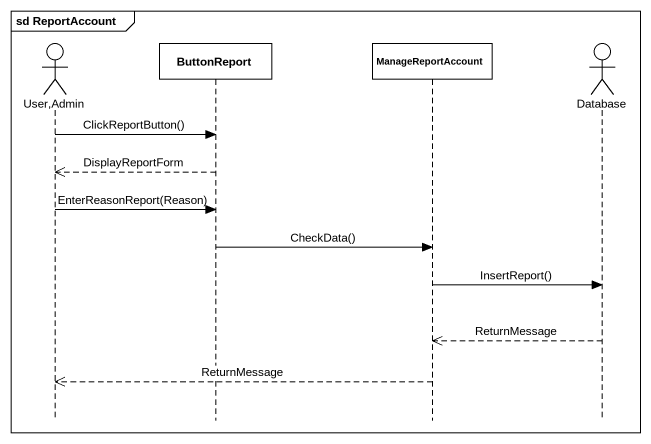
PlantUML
@startuml
mainframe sd ReportAccount
hide footbox
actor "User,Admin" as User_Admin
participant ButtonReport
participant ManageReportAccount
actor "Database" as Database_

User_Admin -> ButtonReport : ClickReportButton()
ButtonReport -->> User_Admin : DisplayReportForm
User_Admin -> ButtonReport : EnterReasonReport(Reason)
ButtonReport -> ManageReportAccount : CheckData()
ManageReportAccount -> Database_ : InsertReport()
Database_ -->> ManageReportAccount : ReturnMessage
ManageReportAccount -->> User_Admin : ReturnMessage
@enduml
